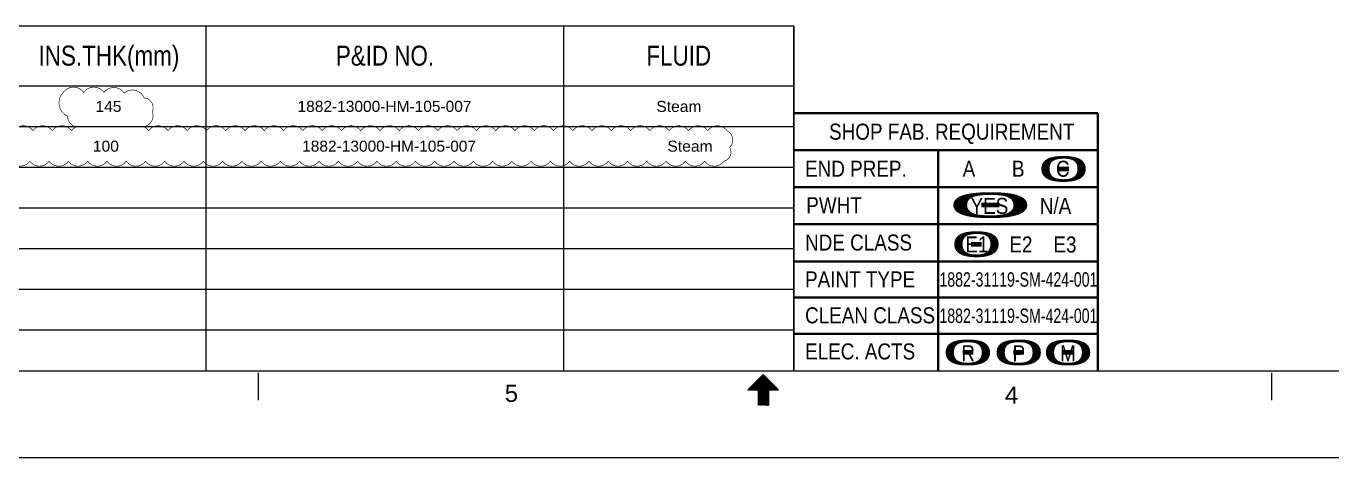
# Model space of a CAD drawing. Header units: inches. Extents: x 1009 to 1850, y 0 to 594.
# Drawn here: x 1273.3 to 1544.2, y 0 to 89.7 of the extents above; entities that cross this region are included whole.
import ezdxf
from ezdxf.enums import TextEntityAlignment as Align

# ---------------------------------------------------------------- set-up
doc = ezdxf.new("R2010")
doc.units = ezdxf.units.IN
doc.header["$MEASUREMENT"] = 0
doc.linetypes.add('Solid', pattern=[1, 1, 0])
for name, color, linetype in [('2', 2, 'Continuous'), ('4', 4, 'Continuous'), ('BG 0 -1', 7, 'Continuous'), ('BG BG BG BG BG 2', 7, 'Continuous'), ('BG BG BG BG TITLETEXT', 7, 'Continuous'), ('BG BG BG Default', 7, 'Continuous'), ('Rev.4', 6, 'Continuous')]:
    doc.layers.add(name, color=color, linetype=linetype)
doc.layers.add('spoolIsoText', color=2, linetype='Solid', lineweight=30)
doc.styles.add('1882-13610-HP-186-001-701(01OF01)_MODEL-EMBED 1_DWG$0$Arial', font='arial.ttf')
doc.styles.add('Arial', font='arial.ttf')
doc.styles.add('fixedText', font='MONOTXT8.shx', dxfattribs={"width": 0.85})

# ---------------------------------------------------------------- blocks, each defined once
blk = doc.blocks.new('A$C837873b3')
at = {"layer": 'BG BG BG Default', "color": 2, "linetype": 'Continuous', "lineweight": 35}
for p, q in [((0, 7.701931330499974), (63.19417745169994, 7.701931330499974)), ((63.19417745169994, 7.701931330499974), (63.19417745169994, -7.105427357601002e-15))]:
    blk.add_line(p, q, dxfattribs=at)
at = {"layer": 'BG BG BG BG TITLETEXT', "color": 4, "style": 'Arial', "width": 0.8408887547300006}
blk.add_text('SHOP FAB. REQUIREMENT', height=3.332684485827264, dxfattribs=at).set_placement((7.466808665464669, 3.834656914604693), align=Align.MIDDLE_LEFT)

msp = doc.modelspace()

# ---------------------------------------------------------------- linework, layer by layer
at = {"layer": 'BG 0 -1', "color": 2, "linetype": 'Continuous', "lineweight": 25}
msp.add_line((1432.503649517173, 89.70609904810931), (1432.503649517173, 18.10732576754845), dxfattribs=at)
at = {"layer": 'BG 0 -1', "color": 7, "linetype": 'Continuous', "lineweight": 9}
for p, q in [((1034.533158030011, 18.10732576754845), (1825.352693066609, 18.10732576754845)), ((1321.371586068607, 17.68293552364571), (1321.371586068607, 12.02439893827932)), ((1426.17676853827, 17.30113572693585), (1422.993841709001, 14.11820889766761)), ((1423.008290896179, 14.11820889767159), (1426.183993131915, 17.29391113340739)), ((1423.133328070901, 14.11820889767159), (1426.246511719276, 17.23139254604632)), ((1423.258365245623, 14.11820889767159), (1426.309030306636, 17.16887395868525)), ((1423.383402420345, 14.11820889767159), (1426.371548893998, 17.1063553713243)), ((1423.508439595067, 14.11820889767159), (1426.434067481359, 17.04383678396323)), ((1423.633476769789, 14.11820889767159), (1426.49658606872, 16.98131819660216)), ((1423.758513944511, 14.11820889767159), (1426.559104656081, 16.9187996092412)), ((1423.883551119233, 14.11820889767159), (1426.621623243442, 16.85628102188014)), ((1424.008588293955, 14.11820889767148), (1426.684141830803, 16.79376243451907)), ((1424.133625468677, 14.11820889767148), (1426.746660418164, 16.73124384715811)), ((1424.258662643399, 14.11820889767148), (1426.809179005525, 16.66872525979704)), ((1424.383699818121, 14.11820889767148), (1426.871697592886, 16.60620667243597)), ((1424.508736992843, 14.11820889767148), (1426.934216180247, 16.54368808507502)), ((1424.633774167566, 14.11820889767148), (1426.996734767608, 16.48116949771395)), ((1424.758811342288, 14.11820889767148), (1427.059253354969, 16.41865091035288)), ((1424.883848517009, 14.11820889767148), (1427.12177194233, 16.35613232299193)), ((1425.008885691731, 14.11820889767148), (1427.184290529691, 16.29361373563086)), ((1429.359695367536, 14.11820889766761), (1426.17676853827, 17.30113572693585)), ((1426.183993131804, 17.29391113340159), (1426.183993131804, 11.63537454803554)), ((1531.621586068609, 17.68293552364571), (1531.621586068609, 12.02439893827932)), ((1422.993841709001, 14.11820889766761), (1425.115792928515, 14.11820889766761)), ((1425.115792928625, 14.10007895984222), (1427.246809117052, 16.2310951482699)), ((1425.115792928625, 13.9750417851202), (1427.309327704413, 16.16857656090883)), ((1425.115792928625, 13.85000461039817), (1427.371846291774, 16.10605797354776)), ((1425.115792928625, 13.72496743567604), (1427.434364879135, 16.04353938618681)), ((1425.115792928625, 13.59993026095401), (1427.496883466496, 15.98102079882574)), ((1425.115792928625, 13.47489308623199), (1427.559402053857, 15.91850221146467)), ((1425.115792928625, 13.34985591150985), (1427.621920641218, 15.85598362410371)), ((1425.115792928625, 13.22481873678782), (1427.684439228579, 15.79346503674265)), ((1425.115792928625, 13.0997815620658), (1427.74695781594, 15.73094644938169)), ((1425.115792928625, 12.97474438734366), (1427.809476403301, 15.66842786202062)), ((1425.115792928625, 12.84970721262164), (1427.871994990662, 15.60590927465955)), ((1425.115792928625, 12.72467003789961), (1427.934513578024, 15.5433906872986)), ((1425.115792928625, 12.59963286317748), (1427.997032165385, 15.48087209993753)), ((1425.115792928625, 12.47459568845545), (1428.059550752746, 15.41835351257646)), ((1425.115792928625, 12.34955851373343), (1428.122069340106, 15.3558349252155)), ((1425.115792928625, 12.22452133901129), (1428.184587927467, 15.29331633785444)), ((1425.115792928625, 12.09948416428927), (1428.247106514828, 15.23079775049337)), ((1425.115792928515, 14.11820889766761), (1425.115792928515, 10.93528206839926)), ((1425.115792928625, 11.97444698956724), (1427.237744148138, 14.09639820908023)), ((1425.115792928625, 11.84940981484522), (1427.237744148138, 13.97136103435821)), ((1425.115792928625, 11.72437264012308), (1427.237744148138, 13.84632385963607)), ((1425.115792928625, 11.59933546540105), (1427.237744148138, 13.72128668491405)), ((1425.115792928625, 11.47429829067903), (1427.237744148138, 13.59624951019202)), ((1427.237744148025, 14.11820889766761), (1429.359695367536, 14.11820889766761)), ((1427.237744148025, 14.11820889766761), (1427.237744148025, 10.93528206839926)), ((1427.259554836729, 14.11820889767148), (1428.309625102189, 15.16827916313241)), ((1427.384592011451, 14.11820889767148), (1428.372143689551, 15.10576057577134)), ((1427.509629186173, 14.11820889767148), (1428.434662276912, 15.04324198841027)), ((1427.634666360895, 14.11820889767148), (1428.497180864273, 14.98072340104932)), ((1427.759703535617, 14.11820889767148), (1428.559699451634, 14.91820481368825)), ((1427.884740710339, 14.11820889767148), (1428.622218038995, 14.85568622632718)), ((1428.009777885061, 14.11820889767148), (1428.684736626356, 14.79316763896622)), ((1428.134815059783, 14.11820889767148), (1428.747255213717, 14.73064905160516)), ((1428.259852234505, 14.11820889767148), (1428.809773801078, 14.66813046424409)), ((1428.384889409228, 14.11820889767148), (1428.872292388439, 14.60561187688313)), ((1428.509926583949, 14.11820889767148), (1428.9348109758, 14.54309328952206)), ((1428.634963758671, 14.11820889767148), (1428.997329563161, 14.48057470216099)), ((1428.760000933393, 14.11820889767148), (1429.059848150522, 14.41805611480004)), ((1428.885038108116, 14.11820889767148), (1429.122366737883, 14.35553752743897)), ((1429.010075282838, 14.11820889767148), (1429.184885325244, 14.2930189400779)), ((1429.135112457559, 14.11820889767148), (1429.247403912605, 14.23050035271694)), ((1429.260149632281, 14.11820889767148), (1429.309922499966, 14.16798176535588)), ((1425.115792928625, 11.34926111595689), (1427.237744148138, 13.47121233546989)), ((1425.115792928625, 11.22422394123487), (1427.237744148138, 13.34617516074786)), ((1425.115792928625, 11.09918676651284), (1427.237744148138, 13.22113798602584)), ((1425.115792928625, 10.97414959179082), (1427.237744148138, 13.09610081130381)), ((1425.201962579958, 10.93528206840199), (1427.237744148138, 12.97106363658168)), ((1425.32699975468, 10.93528206840199), (1427.237744148138, 12.84602646185965)), ((1425.452036929402, 10.93528206840199), (1427.237744148138, 12.72098928713763)), ((1425.577074104124, 10.93528206840199), (1427.237744148138, 12.59595211241549)), ((1425.702111278846, 10.93528206840199), (1427.237744148138, 12.47091493769346)), ((1425.827148453568, 10.93528206840199), (1427.237744148138, 12.34587776297144)), ((1425.95218562829, 10.93528206840199), (1427.237744148138, 12.2208405882493)), ((1426.077222803012, 10.93528206840199), (1427.237744148138, 12.09580341352728)), ((1426.202259977734, 10.93528206840199), (1427.237744148138, 11.97076623880525)), ((1426.327297152456, 10.93528206840199), (1427.237744148138, 11.84572906408312)), ((1426.452334327179, 10.93528206840199), (1427.237744148138, 11.72069188936109)), ((1426.5773715019, 10.93528206840199), (1427.237744148138, 11.59565471463907)), ((1426.702408676622, 10.93528206840199), (1427.237744148138, 11.47061753991693)), ((1426.827445851345, 10.93528206840199), (1427.237744148138, 11.34558036519491)), ((1426.952483026067, 10.93528206840199), (1427.237744148138, 11.22054319047288)), ((1427.077520200789, 10.93528206840199), (1427.237744148138, 11.09550601575086)), ((1427.20255737551, 10.93528206840199), (1427.237744148138, 10.97046884102872)), ((1850.421392325102, 8.444693776255008e-06), (1009.421392325102, 8.444693776255008e-06))]:
    msp.add_line(p, q, dxfattribs=at)
at = {"layer": 'BG BG BG BG BG 2', "color": 2, "linetype": 'Continuous', "lineweight": 15}
for p, q in [((1432.503649517173, 89.70609904810931), (1034.533158030011, 89.70609904810931)), ((1310.628511517173, 18.10732576754845), (1310.628511517173, 89.70609904810931)), ((1384.793119517173, 18.10732576754845), (1384.793119517173, 89.70609904810931)), ((1432.503649517173, 77.24098204810969), (1034.533158030011, 77.24098204810969)), ((1432.503649517173, 68.78978404810914), (1034.533158030011, 68.78978404810914)), ((1432.503649517173, 60.33852304811012), (1034.533158030011, 60.33852304811012)), ((1432.503649517173, 51.88726204810814), (1034.533158030011, 51.88726204810814)), ((1432.503649517173, 43.43600104810912), (1034.533158030011, 43.43600104810912)), ((1432.503649517173, 34.98477154810939), (1034.533158030011, 34.98477154810939)), ((1432.503649517173, 26.53351054811037), (1034.533158030011, 26.53351054811037))]:
    msp.add_line(p, q, dxfattribs=at)
at = {"layer": 'BG BG BG Default', "color": 2, "linetype": 'Continuous', "lineweight": 35}
for p, q in [((1432.370396503374, 63.939921726585), (1495.564573955074, 63.939921726585)), ((1462.453040874174, 63.939921726585), (1462.453040874174, 18.10732576754845)), ((1495.564573955074, 63.939921726585), (1495.564573955074, 18.10732576754845)), ((1432.370396503374, 56.23799039608502), (1495.564573955074, 56.23799039608502)), ((1432.370396503374, 48.53605906558505), (1495.564573955074, 48.53605906558505)), ((1432.370396503374, 40.83412773508508), (1495.564573955074, 40.83412773508508)), ((1432.503649517173, 33.29662773508517), (1495.564573955074, 33.29662773508517)), ((1432.503649517173, 25.75912773508526), (1495.564573955074, 25.75912773508526))]:
    msp.add_line(p, q, dxfattribs=at)
at = {"layer": 'Rev.4', "color": 1, "const_width": 0.132}
msp.add_lwpolyline([(1270.669348252154, 67.95737219086391, -0.52056705), (1274.669348252154, 67.95737219086391, -0.52056705), (1278.669348252154, 67.95737219086391, -0.52056705), (1282.669348252154, 67.95737219086391, -0.1201119632785426), (1283.538051842413, 68.72059544273233, -0.3019361374657856), (1281.833695456587, 71.00838305740444, -0.52056705), (1280.971076105043, 75.92305759811234, -0.5205670500000013), (1285.193776722633, 75.92305759811234, -0.52056705), (1289.416477340224, 75.92305759811234, -0.52056705), (1293.620842631103, 75.7676113138608, -0.52056705), (1297.727655835563, 74.78512171622137, -0.52056705), (1299.426676589677, 71.90292174877611, -0.4690084641262299), (1297.65538194953, 68.79054166166686, -0.1368965335196146), (1298.669348252154, 67.95737219086391, -0.52056705), (1302.669348252154, 67.95737219086391, -0.52056705), (1306.669348252154, 67.95737219086391, -0.52056705), (1310.669348252154, 67.95737219086391, -0.52056705), (1314.669348252154, 67.95737219086391, -0.52056705), (1318.669348252154, 67.95737219086391, -0.52056705), (1322.669348252154, 67.95737219086391, -0.52056705), (1326.669348252154, 67.95737219086391, -0.52056705), (1330.669348252154, 67.95737219086391, -0.52056705), (1334.669348252154, 67.95737219086391, -0.52056705), (1338.669348252154, 67.95737219086391, -0.52056705), (1342.669348252154, 67.95737219086391, -0.52056705), (1346.669348252154, 67.95737219086391, -0.52056705), (1350.669348252154, 67.95737219086391, -0.52056705), (1354.669348252154, 67.95737219086391, -0.52056705), (1358.669348252154, 67.95737219086391, -0.52056705), (1362.669348252154, 67.95737219086391, -0.52056705), (1366.669348252154, 67.95737219086391, -0.52056705), (1370.669348252154, 67.95737219086391, -0.52056705), (1374.669348252154, 67.95737219086391, -0.52056705), (1378.669348252154, 67.95737219086391, -0.52056705), (1382.669348252154, 67.95737219086391, -0.52056705), (1386.669348252154, 67.95737219086391, -0.52056705), (1390.669348252154, 67.95737219086391, -0.52056705), (1394.669348252154, 67.95737219086391, -0.52056705), (1398.669348252154, 67.95737219086391, -0.52056705), (1402.669348252154, 67.95737219086391, -0.52056705), (1406.669348252154, 67.95737219086391, -0.52056705), (1410.669348252154, 67.95737219086391, -0.52056705), (1414.669348252154, 67.95737219086391, -0.52056705), (1418.669348252154, 67.95737219086391, -0.52056705), (1419.190169881703, 64.47819382041303, -0.52056705), (1418.023389365406, 61.64497433671022, -0.52056705), (1414.023389365406, 61.64497433671022, -0.52056705), (1410.023389365406, 61.64497433671022, -0.52056705), (1406.023389365406, 61.64497433671022, -0.52056705), (1402.023389365406, 61.64497433671022, -0.52056705), (1398.023389365406, 61.64497433671022, -0.52056705), (1394.023389365406, 61.64497433671022, -0.52056705), (1390.023389365406, 61.64497433671022, -0.52056705), (1386.023389365406, 61.64497433671022, -0.52056705), (1382.023389365406, 61.64497433671022, -0.52056705), (1378.023389365406, 61.64497433671022, -0.52056705), (1374.023389365406, 61.64497433671022, -0.52056705), (1370.023389365406, 61.64497433671022, -0.52056705), (1366.023389365406, 61.64497433671022, -0.52056705), (1362.023389365406, 61.64497433671022, -0.52056705), (1358.023389365406, 61.64497433671022, -0.52056705), (1354.023389365406, 61.64497433671022, -0.52056705), (1350.023389365406, 61.64497433671022, -0.52056705), (1346.023389365406, 61.64497433671022, -0.52056705), (1342.023389365406, 61.64497433671022, -0.52056705), (1338.023389365406, 61.64497433671022, -0.52056705), (1334.023389365406, 61.64497433671022, -0.52056705), (1330.023389365406, 61.64497433671022, -0.52056705), (1326.023389365406, 61.64497433671022, -0.52056705), (1322.023389365406, 61.64497433671022, -0.52056705), (1318.023389365406, 61.64497433671022, -0.52056705), (1314.023389365406, 61.64497433671022, -0.52056705), (1310.023389365406, 61.64497433671022, -0.52056705), (1306.023389365406, 61.64497433671022, -0.52056705), (1302.023389365406, 61.64497433671022, -0.52056705), (1298.023389365406, 61.64497433671022, -0.52056705), (1294.023389365406, 61.64497433671022, -0.52056705), (1290.023389365406, 61.64497433671022, -0.52056705), (1286.023389365406, 61.64497433671022, -0.52056705), (1282.023389365406, 61.64497433671022, -0.52056705), (1278.023389365406, 61.64497433671022, -0.52056705), (1274.023389365406, 61.64497433671022, -0.52056705), (1270.023389365406, 61.64497433671022, -0.52056705)], format="xyb", dxfattribs=at)

# ---------------------------------------------------------------- block references
at = {"layer": '4', "color": 4}
msp.add_blockref('A$C837873b3', (1432.370396503374, 63.939921726585), dxfattribs=at)

# ---------------------------------------------------------------- texts
at = {"layer": '2'}
for s, height, style, width, p in [('145', 2.2930612, 'Arial', 1.008516, (1287.643180286166, 74.17677318521719)), ('1882-13000-HM-105-007', 2.2930612, 'Arial', 1.00296, (1329.569308069996, 74.1775552661176)), ('Steam', 2.2930612, 'Arial', 1.013128, (1403.990170281429, 74.1619136481094)), ('100', 2.293056096971578, 'Arial', 1.008516360376516, (1287.109184165894, 65.90593472156425)), ('1882-13000-HM-105-007', 2.293056096971578, '1882-13610-HP-186-001-701(01OF01)_MODEL-EMBED 1_DWG$0$Arial', 1.002960328271829, (1330.518116516674, 65.9058717215658)), ('Steam', 2.293056096971578, '1882-13610-HP-186-001-701(01OF01)_MODEL-EMBED 1_DWG$0$Arial', 1.013127546291308, (1406.294417620861, 65.9058717215658))]:
    msp.add_text(s, height=height, dxfattribs=dict(at, style=style, width=width)).set_placement(p, align=Align.TOP_LEFT)
at = {"layer": 'BG 0 -1', "color": 7, "style": 'Arial', "width": 1.008516360376511}
for s, p in [('5', (1373.934086068607, 13.3887181931949)), ('4', (1477.701476153035, 13.05261277257944))]:
    msp.add_text(s, height=3.53658536585366, dxfattribs=at).set_placement(p, align=Align.MIDDLE)
at = {"layer": 'BG BG BG BG TITLETEXT', "color": 4, "style": 'Arial'}
for s, height, width, p in [('INS.THK(mm)', 4.1455739871, 0.8037747644493399, (1290.436901267174, 83.56366172174137)), ('P&ID NO.', 4.1455739871, 0.8017368600295145, (1347.710815517173, 83.56366172174137)), ('FLUID', 4.1455739871, 0.8031565670177558, (1408.648384517173, 83.56366172174137)), ('A       B      C', 3.332684485827264, 0.8408887547300006, (1478.645664947549, 60.07264731068972)), ('YES      N/A', 3.332684485827264, 0.8408887547300006, (1479.633987304173, 52.35426263126396)), ('E1    E2    E3', 3.332684485827264, 0.8408887547300006, (1479.633987304173, 44.34086485632315)), ('1882-31119-SM-424-001', 3, 0.7, (1479.118391316397, 37.06640092744529)), ('1882-31119-SM-424-001', 3, 0.7, (1479.118391316397, 29.52890092744538)), ('R', 3.332684485827264, 0.8408887547300006, (1468.685208013302, 21.72618613185432)), ('P', 3.332684485827264, 0.8408887547300006, (1479.208535222043, 21.72618613185432)), ('M', 3.332684485827264, 0.8408887547300006, (1489.391184552259, 21.72618613185432))]:
    msp.add_text(s, height=height, dxfattribs=dict(at, width=width)).set_placement(p, align=Align.MIDDLE_CENTER)
at = {"layer": 'BG BG BG BG TITLETEXT', "color": 4, "style": 'Arial', "width": 0.8408887547300006}
for s, p in [('END PREP.', (1434.854595033074, 60.07264731068972)), ('PWHT', (1435.105104493874, 52.49589353256397)), ('NDE CLASS', (1434.854595033074, 44.74308696258504)), ('PAINT TYPE', (1434.854595033074, 37.09501829298506)), ('CLEAN CLASS', (1434.854595033074, 29.62194962348508)), ('ELEC. ACTS', (1434.854595033074, 22.1220588884396))]:
    msp.add_text(s, height=3.332684485827264, dxfattribs=at).set_placement(p, align=Align.MIDDLE_LEFT)
at = {"layer": 'spoolIsoText', "style": 'fixedText'}
for width, p in [(2.55, (1488.493169304887, 60.0255163808024)), (4.25, (1473.304713719777, 52.50125855423425)), (2.55, (1470.425250977536, 44.38072366484607)), (2.55, (1468.636109020576, 21.89395950104426)), (2.55, (1479.184277109279, 21.89395950104426)), (2.55, (1489.420284259884, 21.89395950104426))]:
    msp.add_text('0', height=5.2347707157, dxfattribs=dict(at, width=width)).set_placement(p, align=Align.MIDDLE_CENTER)

doc.saveas('drawing.dxf')
